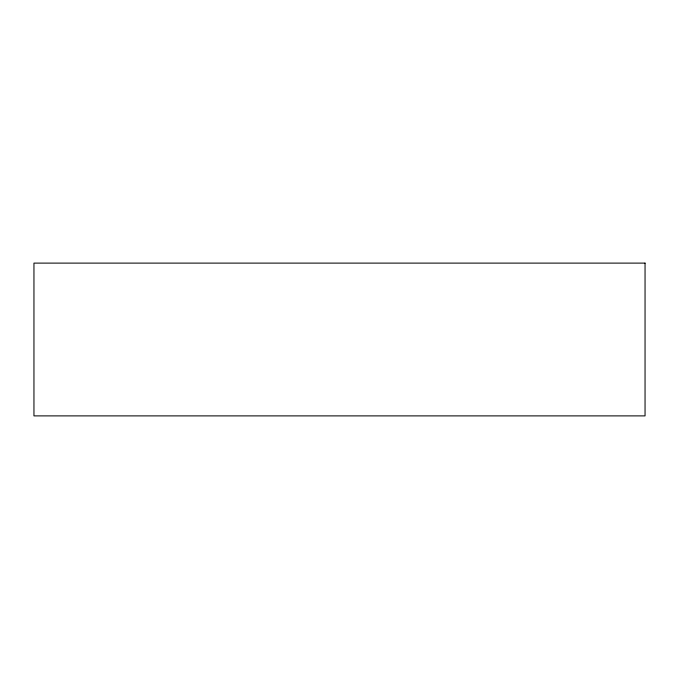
<?xml version="1.0" encoding="UTF-8"?>
<svg xmlns="http://www.w3.org/2000/svg" width="679" height="679" viewBox="0 0 679 679"><rect width="100%" height="100%" fill="white"/><g stroke="black" fill="none" stroke-linecap="round" stroke-linejoin="round"><path stroke-width="1.02" d="M645.05 263.113L33.95 263.113L33.95 415.887L645.05 415.887L645.05 263.113"/></g></svg>
